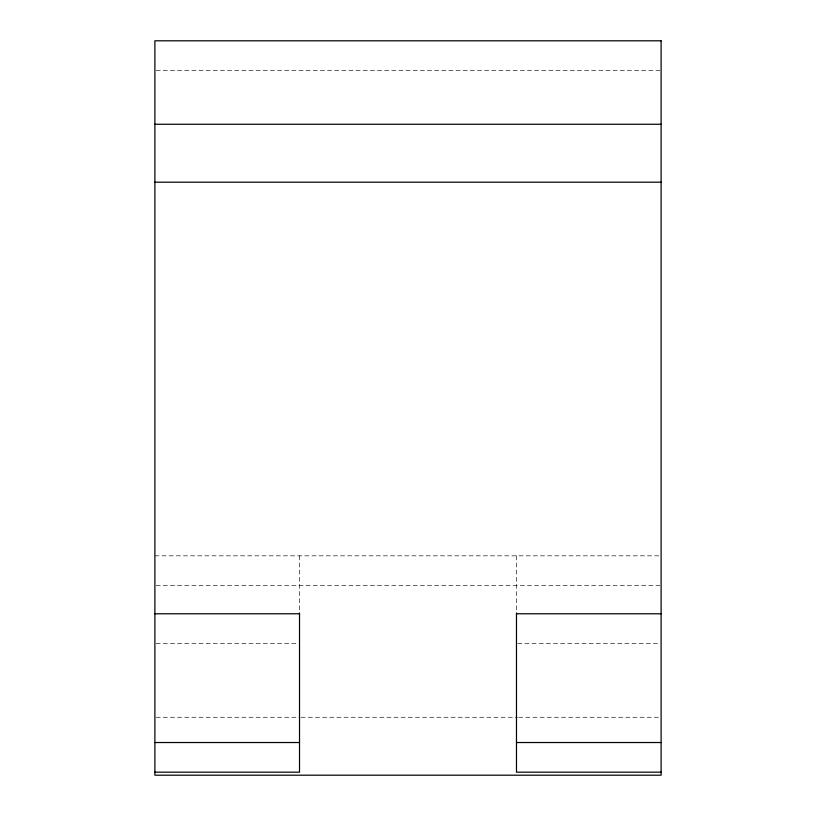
<?xml version="1.0" encoding="UTF-8"?>
<svg xmlns="http://www.w3.org/2000/svg" width="816" height="816" viewBox="0 0 816 816"><rect width="100%" height="100%" fill="white"/><g stroke="black" fill="none" stroke-linecap="round" stroke-linejoin="round"><path stroke-width="0.61" stroke-dasharray="4.08 3.06" d="M156.152 70.451L659.848 70.451M154.887 555.829L659.848 555.829M156.152 585.48L659.848 585.48M156.152 643.426L298.258 643.426M517.742 643.426L659.848 643.426M156.152 717.264L299.89 717.264M301.155 717.264L517.385 717.264M518.66 717.264L659.848 717.264M516.477 555.829L516.477 613.775M299.523 555.829L299.523 613.775"/><path stroke-width="1.22" d="M154.887 124.256L661.113 124.256M154.887 182.203L661.113 182.203M154.887 613.775L299.523 613.775M516.477 613.775L661.113 613.775M154.887 742.529L299.523 742.529M516.477 742.529L661.113 742.529M154.887 772.181L299.523 772.181L299.523 612.979M661.113 772.181L516.477 772.181L516.477 612.979M661.113 40.8L154.887 40.8L154.887 775.2L661.113 775.2L661.113 40.8"/></g></svg>
